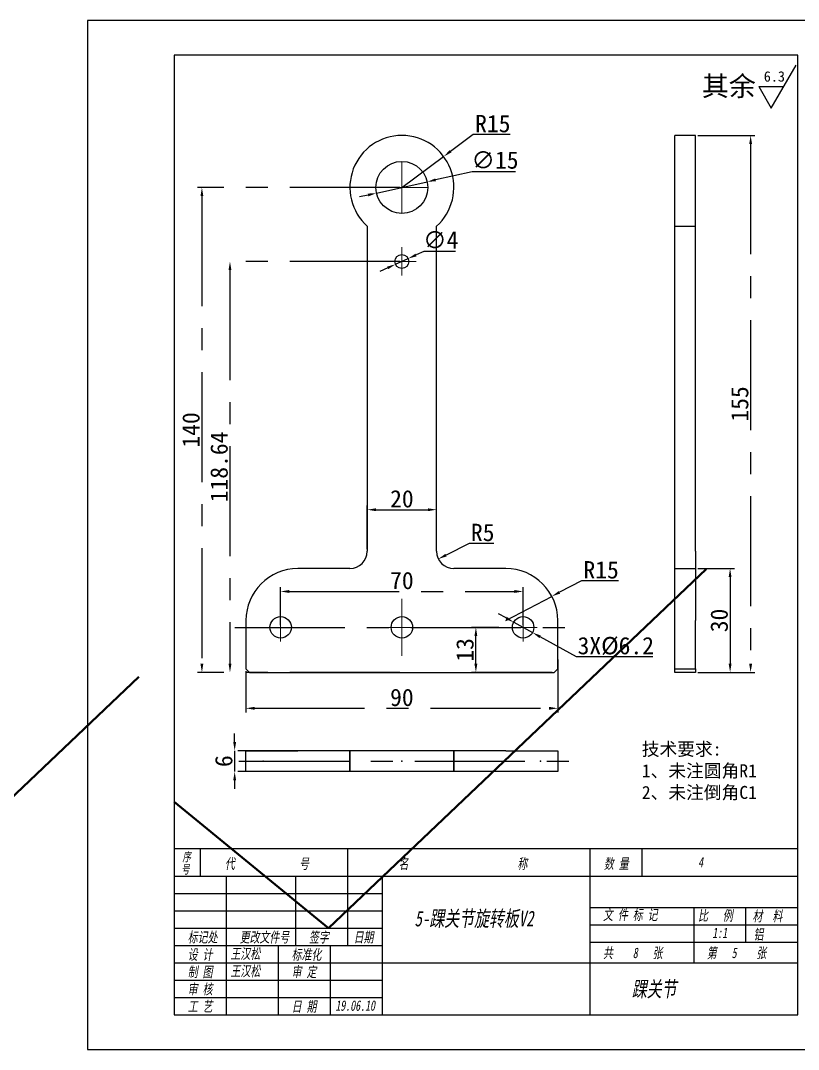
# Model space of a CAD drawing. Header units: millimetres. Extents: x 8840 to 20870, y -7456 to 1741.
# Drawn here: x 11699.7 to 11924.3, y -7441.5 to -7144.5 of the extents above; entities that cross this region are included whole.
import ezdxf

# ---------------------------------------------------------------- set-up
doc = ezdxf.new("R2010")
doc.units = ezdxf.units.MM
doc.linetypes.add('CENTER', pattern=[50.8, 31.75, -6.35, 6.35, -6.35])
doc.layers.get('0').update_dxf_attribs({"lineweight": 25})
for name, color, linetype in [('中心线', 5, 'CENTER'), ('临时线', 6, 'Continuous'), ('尺寸', 4, 'Continuous'), ('尺寸标注', 4, 'Continuous'), ('文字', 7, 'Continuous'), ('细实线', 2, 'Continuous')]:
    doc.layers.add(name, color=color, linetype=linetype)
doc.layers.add('粗实线', color=7, linetype='Continuous', lineweight=25)
doc.styles.get("Standard").update_dxf_attribs({"font": ''})
doc.styles.add('样式 2', font='', dxfattribs={"width": 0.7, "oblique": 10})
doc.styles.get('Standard').set_extended_font_data('SimSun')
doc.styles.get('样式 2').set_extended_font_data('SimSun')
doc.dimstyles.new('ISO-25 1.1', dxfattribs={"dimtxt": 5, "dimasz": 2.5, "dimexe": 1.25, "dimexo": 0.625, "dimtad": 1, "dimtoh": 1, "dimdsep": 46, "dimtxsty": 'Standard', "dimcen": 2.5, "dimclrt": 7, "dimadec": 0, "dimazin": 0, "dimtfac": 1, "dimtmove": 0, "dimatfit": 3, "dimfxl": 1, "dimarcsym": 0})

# ---------------------------------------------------------------- blocks, each defined once
blk = doc.blocks.new('ra')
at = {"layer": '细实线'}
for p, q in [((0, 0), (6, 10.39)), ((-3, 5.2), (0, 0)), ((-3, 5.2), (3, 5.2))]:
    blk.add_line(p, q, dxfattribs=at)
at = {"layer": '文字'}
blk.add_attdef('RA', (-1.78, 6.39), '', height=2.5, dxfattribs=at)
blk = doc.blocks.new('SW_CENTERMARKSYMBOL_0')
at = {"color": 0, "linetype": 'Continuous', "lineweight": 0}
for p, q in [((0, 5), (0, 7.5)), ((0, 0), (0, 5)), ((-5, 0), (-7.5, 0)), ((0, 0), (-5, 0)), ((0, 0), (0, -5)), ((0, 0), (5, 0)), ((5, 0), (7.5, 0)), ((0, -5), (0, -7.5))]:
    blk.add_line(p, q, dxfattribs=at)
blk = doc.blocks.new('SW_CENTERMARKSYMBOL_1')
at = {"color": 0, "linetype": 'Continuous', "lineweight": 0}
for p, q in [((0, 5), (0, 8.2)), ((0, 0), (0, 5)), ((-5, 0), (-8.2, 0)), ((0, 0), (-5, 0)), ((0, 0), (0, -5)), ((0, 0), (5, 0)), ((5, 0), (8.2, 0)), ((0, -5), (0, -8.2))]:
    blk.add_line(p, q, dxfattribs=at)
blk = doc.blocks.new('SW_CENTERMARKSYMBOL_2')
at = {"color": 0, "linetype": 'Continuous', "lineweight": 0}
for p, q in [((0, 2.5), (0, 4.1)), ((-2.5, 0), (-4.1, 0)), ((0, 0), (-2.5, 0)), ((0, 0), (0, 2.5)), ((0, 0), (0, -2.5)), ((0, 0), (2.5, 0)), ((2.5, 0), (4.1, 0)), ((0, -2.5), (0, -4.1))]:
    blk.add_line(p, q, dxfattribs=at)
blk = doc.blocks.new('SW_CENTERMARKSYMBOL_3')
at = {"color": 0, "linetype": 'Continuous', "lineweight": 0}
for p, q in [((0, 2.5), (0, 4.1)), ((-2.5, 0), (-4.1, 0)), ((0, 0), (-2.5, 0)), ((0, 0), (0, 2.5)), ((0, 0), (0, -2.5)), ((0, 0), (2.5, 0)), ((2.5, 0), (4.1, 0)), ((0, -2.5), (0, -4.1))]:
    blk.add_line(p, q, dxfattribs=at)
blk = doc.blocks.new('SW_CENTERMARKSYMBOL_4')
at = {"color": 0, "linetype": 'Continuous', "lineweight": 0}
for p, q in [((0, 2.5), (0, 4.1)), ((-2.5, 0), (-4.1, 0)), ((0, 0), (-2.5, 0)), ((0, 0), (0, 2.5)), ((0, 0), (0, -2.5)), ((0, 0), (2.5, 0)), ((2.5, 0), (4.1, 0)), ((0, -2.5), (0, -4.1))]:
    blk.add_line(p, q, dxfattribs=at)
blk = doc.blocks.new('*D1048')
at = {"layer": 'Defpoints', "color": 0, "linetype": 'CENTER'}
for p in [(11817.12, -7191.03), (11802.48, -7194.31)]:
    blk.add_point(p, dxfattribs=at)
at = {"layer": '尺寸标注', "color": 0, "linetype": 'CENTER', "lineweight": -2}
for p, q in [((11830.13, -7188.12), (11819.55, -7190.49)), ((11842.58, -7188.12), (11830.13, -7188.12)), ((11802.48, -7194.31), (11817.12, -7191.03)), ((11800.04, -7194.86), (11797.6, -7195.4))]:
    blk.add_line(p, q, dxfattribs=at)
at = {"layer": '尺寸标注', "color": 0, "linetype": 'CENTER'}
for points in [[(11819.46, -7190.08), (11819.65, -7190.89), (11817.12, -7191.03)], [(11799.95, -7194.45), (11800.13, -7195.26), (11802.48, -7194.31)]]:
    blk.add_solid(points, dxfattribs=at)
at = {"layer": '尺寸标注', "color": 7, "linetype": 'CENTER', "insert": (11836.67, -7184.8), "char_height": 5, "attachment_point": 5}
blk.add_mtext('∅15', dxfattribs=at)
blk = doc.blocks.new('*D1049')
at = {"layer": 'Defpoints', "color": 0, "linetype": 'CENTER'}
for p in [(11821.85, -7183.74), (11809.8, -7192.67)]:
    blk.add_point(p, dxfattribs=at)
at = {"layer": '尺寸标注', "color": 0, "linetype": 'CENTER', "lineweight": -2}
for p, q in [((11830.39, -7177.4), (11823.85, -7182.25)), ((11841.04, -7177.4), (11830.39, -7177.4)), ((11809.8, -7192.67), (11821.85, -7183.74))]:
    blk.add_line(p, q, dxfattribs=at)
at = {"layer": '尺寸标注', "color": 0, "linetype": 'CENTER'}
blk.add_solid([(11823.61, -7181.91), (11824.1, -7182.58), (11821.85, -7183.74)], dxfattribs=at)
at = {"layer": '尺寸标注', "color": 7, "linetype": 'CENTER', "insert": (11836.04, -7174.28), "char_height": 5, "attachment_point": 5}
blk.add_mtext('R15', dxfattribs=at)
blk = doc.blocks.new('*D1050')
at = {"layer": 'Defpoints', "color": 0, "linetype": 'CENTER'}
for p in [(11853.08, -7310.71), (11839.8, -7317.67)]:
    blk.add_point(p, dxfattribs=at)
at = {"layer": '尺寸标注', "color": 0, "linetype": 'CENTER', "lineweight": -2}
for p, q in [((11861.66, -7306.22), (11855.3, -7309.55)), ((11872.31, -7306.22), (11861.66, -7306.22)), ((11839.8, -7317.67), (11853.08, -7310.71))]:
    blk.add_line(p, q, dxfattribs=at)
at = {"layer": '尺寸标注', "color": 0, "linetype": 'CENTER'}
blk.add_solid([(11855.1, -7309.18), (11855.49, -7309.92), (11853.08, -7310.71)], dxfattribs=at)
at = {"layer": '尺寸标注', "color": 7, "linetype": 'CENTER', "insert": (11867.31, -7303.09), "char_height": 5, "attachment_point": 5}
blk.add_mtext('R15', dxfattribs=at)
blk = doc.blocks.new('*D1051')
at = {"layer": 'Defpoints', "color": 0, "linetype": 'CENTER'}
for p in [(11842.08, -7318.17), (11847.51, -7321.17)]:
    blk.add_point(p, dxfattribs=at)
at = {"layer": '尺寸标注', "color": 0, "linetype": 'CENTER', "lineweight": -2}
for p, q in [((11839.9, -7316.96), (11837.71, -7315.75)), ((11842.08, -7318.17), (11847.51, -7321.17)), ((11860.16, -7328.17), (11849.7, -7322.38)), ((11882.25, -7328.17), (11860.16, -7328.17))]:
    blk.add_line(p, q, dxfattribs=at)
at = {"layer": '尺寸标注', "color": 0, "linetype": 'CENTER'}
for points in [[(11840.1, -7316.6), (11839.69, -7317.33), (11842.08, -7318.17)], [(11849.9, -7322.02), (11849.49, -7322.75), (11847.51, -7321.17)]]:
    blk.add_solid(points, dxfattribs=at)
at = {"layer": '尺寸标注', "color": 7, "linetype": 'CENTER', "insert": (11871.54, -7325.05), "char_height": 5, "attachment_point": 5}
blk.add_mtext('3X%%c6.2', dxfattribs=at)
blk = doc.blocks.new('*D1052')
at = {"layer": 'Defpoints', "color": 0, "linetype": 'CENTER'}
for p in [(11794.8, -7355.28), (11761.53, -7361.28), (11794.8, -7361.28)]:
    blk.add_point(p, dxfattribs=at)
at = {"layer": '尺寸标注', "color": 0, "linetype": 'CENTER', "lineweight": -2}
for p, q in [((11761.53, -7352.78), (11761.53, -7350.28)), ((11794.17, -7355.28), (11760.28, -7355.28)), ((11761.53, -7355.28), (11761.53, -7361.28)), ((11794.17, -7361.28), (11760.28, -7361.28)), ((11761.53, -7363.78), (11761.53, -7366.28))]:
    blk.add_line(p, q, dxfattribs=at)
at = {"layer": '尺寸标注', "color": 0, "linetype": 'CENTER'}
for points in [[(11761.12, -7352.78), (11761.95, -7352.78), (11761.53, -7355.28)], [(11761.12, -7363.78), (11761.95, -7363.78), (11761.53, -7361.28)]]:
    blk.add_solid(points, dxfattribs=at)
at = {"layer": '尺寸标注', "color": 7, "linetype": 'CENTER', "insert": (11758.41, -7358.28), "char_height": 5, "attachment_point": 5, "rotation": 90}
blk.add_mtext('6', dxfattribs=at)
blk = doc.blocks.new('*D1053')
at = {"layer": 'Defpoints', "color": 0, "linetype": 'CENTER'}
for p in [(11854.8, -7328.3), (11764.8, -7331.67), (11854.8, -7343.03)]:
    blk.add_point(p, dxfattribs=at)
at = {"layer": '尺寸标注', "color": 0, "linetype": 'CENTER', "lineweight": -2}
for p, q in [((11854.8, -7328.92), (11854.8, -7344.28)), ((11764.8, -7332.3), (11764.8, -7344.28)), ((11767.3, -7343.03), (11852.3, -7343.03))]:
    blk.add_line(p, q, dxfattribs=at)
at = {"layer": '尺寸标注', "color": 0, "linetype": 'CENTER'}
for points in [[(11767.3, -7342.61), (11767.3, -7343.45), (11764.8, -7343.03)], [(11852.3, -7342.61), (11852.3, -7343.45), (11854.8, -7343.03)]]:
    blk.add_solid(points, dxfattribs=at)
at = {"layer": '尺寸标注', "color": 7, "linetype": 'CENTER', "insert": (11809.8, -7339.91), "char_height": 5, "attachment_point": 5}
blk.add_mtext('90', dxfattribs=at)
blk = doc.blocks.new('*D1054')
at = {"layer": 'Defpoints', "color": 0, "linetype": 'CENTER'}
for p in [(11844.8, -7309.3), (11774.8, -7319.67), (11844.8, -7319.67)]:
    blk.add_point(p, dxfattribs=at)
at = {"layer": '尺寸标注', "color": 0, "linetype": 'CENTER', "lineweight": -2}
for p, q in [((11774.8, -7319.05), (11774.8, -7308.05)), ((11844.8, -7319.05), (11844.8, -7308.05)), ((11777.3, -7309.3), (11842.3, -7309.3))]:
    blk.add_line(p, q, dxfattribs=at)
at = {"layer": '尺寸标注', "color": 0, "linetype": 'CENTER'}
for points in [[(11777.3, -7308.88), (11777.3, -7309.72), (11774.8, -7309.3)], [(11842.3, -7308.88), (11842.3, -7309.72), (11844.8, -7309.3)]]:
    blk.add_solid(points, dxfattribs=at)
at = {"layer": '尺寸标注', "color": 7, "linetype": 'CENTER', "insert": (11809.8, -7306.17), "char_height": 5, "attachment_point": 5}
blk.add_mtext('70', dxfattribs=at)
blk = doc.blocks.new('*D1055')
at = {"layer": 'Defpoints', "color": 0, "linetype": 'CENTER'}
for p in [(11894.58, -7177.67), (11894.58, -7332.67), (11910.46, -7332.67)]:
    blk.add_point(p, dxfattribs=at)
at = {"layer": '尺寸标注', "color": 0, "linetype": 'CENTER', "lineweight": -2}
for p, q in [((11895.21, -7177.67), (11911.71, -7177.67)), ((11910.46, -7180.17), (11910.46, -7330.17)), ((11895.21, -7332.67), (11911.71, -7332.67))]:
    blk.add_line(p, q, dxfattribs=at)
at = {"layer": '尺寸标注', "color": 0, "linetype": 'CENTER'}
for points in [[(11910.05, -7180.17), (11910.88, -7180.17), (11910.46, -7177.67)], [(11910.05, -7330.17), (11910.88, -7330.17), (11910.46, -7332.67)]]:
    blk.add_solid(points, dxfattribs=at)
at = {"layer": '尺寸标注', "color": 7, "linetype": 'CENTER', "insert": (11907.34, -7255.17), "char_height": 5, "attachment_point": 5, "rotation": 90}
blk.add_mtext('155', dxfattribs=at)
blk = doc.blocks.new('*D1056')
at = {"layer": 'Defpoints', "color": 0, "linetype": 'CENTER'}
for p in [(11894.58, -7302.67), (11894.58, -7332.67), (11904.54, -7332.67)]:
    blk.add_point(p, dxfattribs=at)
at = {"layer": '尺寸标注', "color": 0, "linetype": 'CENTER', "lineweight": -2}
for p, q in [((11895.21, -7302.67), (11905.79, -7302.67)), ((11904.54, -7305.17), (11904.54, -7330.17)), ((11895.21, -7332.67), (11905.79, -7332.67))]:
    blk.add_line(p, q, dxfattribs=at)
at = {"layer": '尺寸标注', "color": 0, "linetype": 'CENTER'}
for points in [[(11904.12, -7305.17), (11904.95, -7305.17), (11904.54, -7302.67)], [(11904.12, -7330.17), (11904.95, -7330.17), (11904.54, -7332.67)]]:
    blk.add_solid(points, dxfattribs=at)
at = {"layer": '尺寸标注', "color": 7, "linetype": 'CENTER', "insert": (11901.41, -7317.67), "char_height": 5, "attachment_point": 5, "rotation": 90}
blk.add_mtext('30', dxfattribs=at)
blk = doc.blocks.new('*D1004')
at = {"layer": 'Defpoints', "color": 0, "linetype": 'CENTER'}
for p in [(11809.8, -7192.67), (11752.08, -7332.67), (11809.8, -7332.67)]:
    blk.add_point(p, dxfattribs=at)
at = {"layer": '尺寸标注', "color": 0, "linetype": 'CENTER', "lineweight": -2}
for p, q in [((11809.17, -7192.67), (11750.83, -7192.67)), ((11752.08, -7195.17), (11752.08, -7330.17)), ((11809.17, -7332.67), (11750.83, -7332.67))]:
    blk.add_line(p, q, dxfattribs=at)
at = {"layer": '尺寸标注', "color": 0, "linetype": 'CENTER'}
for points in [[(11751.66, -7195.17), (11752.49, -7195.17), (11752.08, -7192.67)], [(11751.66, -7330.17), (11752.49, -7330.17), (11752.08, -7332.67)]]:
    blk.add_solid(points, dxfattribs=at)
at = {"layer": '尺寸标注', "color": 7, "linetype": 'CENTER', "insert": (11748.95, -7262.67), "char_height": 5, "attachment_point": 5, "rotation": 90}
blk.add_mtext('140', dxfattribs=at)
blk = doc.blocks.new('*D1057')
at = {"layer": 'Defpoints', "color": 0, "linetype": 'CENTER'}
for p in [(11831.16, -7319.67), (11838.39, -7319.67), (11853.8, -7332.67)]:
    blk.add_point(p, dxfattribs=at)
at = {"layer": '尺寸标注', "color": 0, "linetype": 'CENTER', "lineweight": -2}
for p, q in [((11837.77, -7319.67), (11829.91, -7319.67)), ((11831.16, -7330.17), (11831.16, -7322.17)), ((11853.17, -7332.67), (11829.91, -7332.67))]:
    blk.add_line(p, q, dxfattribs=at)
at = {"layer": '尺寸标注', "color": 0, "linetype": 'CENTER'}
for points in [[(11830.74, -7322.17), (11831.57, -7322.17), (11831.16, -7319.67)], [(11830.74, -7330.17), (11831.57, -7330.17), (11831.16, -7332.67)]]:
    blk.add_solid(points, dxfattribs=at)
at = {"layer": '尺寸标注', "color": 7, "linetype": 'CENTER', "insert": (11828.03, -7326.17), "char_height": 5, "attachment_point": 5, "rotation": 90}
blk.add_mtext('13', dxfattribs=at)
blk = doc.blocks.new('*D1058')
at = {"layer": 'Defpoints', "color": 0, "linetype": 'CENTER'}
for p in [(11811.62, -7213.2), (11807.98, -7214.86)]:
    blk.add_point(p, dxfattribs=at)
at = {"layer": '尺寸标注', "color": 0, "linetype": 'CENTER', "lineweight": -2}
for p, q in [((11816.17, -7211.14), (11813.89, -7212.17)), ((11825.25, -7211.14), (11816.17, -7211.14)), ((11807.98, -7214.86), (11811.62, -7213.2)), ((11805.7, -7215.89), (11803.42, -7216.93))]:
    blk.add_line(p, q, dxfattribs=at)
at = {"layer": '尺寸标注', "color": 0, "linetype": 'CENTER'}
for points in [[(11813.72, -7211.79), (11814.07, -7212.55), (11811.62, -7213.2)], [(11805.53, -7215.51), (11805.87, -7216.27), (11807.98, -7214.86)]]:
    blk.add_solid(points, dxfattribs=at)
at = {"layer": '尺寸标注', "color": 7, "linetype": 'CENTER', "insert": (11821.02, -7207.82), "char_height": 5, "attachment_point": 5}
blk.add_mtext('∅4', dxfattribs=at)
blk = doc.blocks.new('*D1006')
at = {"layer": 'Defpoints', "color": 0, "linetype": 'CENTER'}
for p in [(11820.33, -7299.92), (11824.8, -7297.67)]:
    blk.add_point(p, dxfattribs=at)
at = {"layer": '尺寸标注', "color": 0, "linetype": 'CENTER', "lineweight": -2}
for p, q in [((11829.26, -7295.42), (11822.56, -7298.8)), ((11836.35, -7295.42), (11829.26, -7295.42))]:
    blk.add_line(p, q, dxfattribs=at)
at = {"layer": '尺寸标注', "color": 0, "linetype": 'CENTER'}
blk.add_solid([(11822.38, -7298.42), (11822.75, -7299.17), (11820.33, -7299.92)], dxfattribs=at)
at = {"layer": '尺寸标注', "color": 7, "linetype": 'CENTER', "insert": (11833.13, -7292.3), "char_height": 5, "attachment_point": 5}
blk.add_mtext('R5', dxfattribs=at)
blk = doc.blocks.new('*D1080')
at = {"layer": 'Defpoints', "color": 0, "linetype": 'CENTER'}
for p in [(11819.8, -7285.7), (11799.8, -7297.67), (11819.8, -7297.67)]:
    blk.add_point(p, dxfattribs=at)
at = {"layer": '尺寸标注', "color": 0, "linetype": 'CENTER', "lineweight": -2}
for p, q in [((11799.8, -7297.05), (11799.8, -7284.45)), ((11819.8, -7297.05), (11819.8, -7284.45)), ((11802.3, -7285.7), (11817.3, -7285.7))]:
    blk.add_line(p, q, dxfattribs=at)
at = {"layer": '尺寸标注', "color": 0, "linetype": 'CENTER'}
for points in [[(11802.3, -7285.29), (11802.3, -7286.12), (11799.8, -7285.7)], [(11817.3, -7285.29), (11817.3, -7286.12), (11819.8, -7285.7)]]:
    blk.add_solid(points, dxfattribs=at)
at = {"layer": '尺寸标注', "color": 7, "linetype": 'CENTER', "insert": (11809.8, -7282.58), "char_height": 5, "attachment_point": 5}
blk.add_mtext('20', dxfattribs=at)
blk = doc.blocks.new('*D1148')
at = {"layer": 'Defpoints', "color": 0, "linetype": 'CENTER'}
for p in [(11809.8, -7214.03), (11760.18, -7332.67), (11809.8, -7332.67)]:
    blk.add_point(p, dxfattribs=at)
at = {"layer": '尺寸标注', "color": 0, "linetype": 'CENTER', "lineweight": -2}
for p, q in [((11809.17, -7214.03), (11758.93, -7214.03)), ((11760.18, -7216.53), (11760.18, -7330.17)), ((11809.17, -7332.67), (11758.93, -7332.67))]:
    blk.add_line(p, q, dxfattribs=at)
at = {"layer": '尺寸标注', "color": 0, "linetype": 'CENTER'}
for points in [[(11759.77, -7216.53), (11760.6, -7216.53), (11760.18, -7214.03)], [(11759.77, -7330.17), (11760.6, -7330.17), (11760.18, -7332.67)]]:
    blk.add_solid(points, dxfattribs=at)
at = {"layer": '尺寸标注', "color": 7, "linetype": 'CENTER', "insert": (11757.06, -7273.35), "char_height": 5, "attachment_point": 5, "rotation": 90}
blk.add_mtext('118.64', dxfattribs=at)
blk = doc.blocks.new('CHECK_DWG')
at = {"layer": '粗实线', "color": 1, "linetype": 'ByBlock', "lineweight": 50}
blk.add_line((0, 0), (109.02, 103.6), dxfattribs=at)
at = {"layer": '粗实线', "color": 1, "linetype": 'ByBlock', "lineweight": 50, "ltscale": 2}
blk.add_line((-44.59, 36.45), (0, 0), dxfattribs=at)

msp = doc.modelspace()

# ---------------------------------------------------------------- linework, layer by layer
for p, q in [((11924.063, -7154.5), (11744.063, -7154.5)), ((11744.063, -7154.5), (11744.063, -7431.5)), ((11924.063, -7431.5), (11924.063, -7154.5)), ((11744.063, -7383.5), (11924.063, -7383.5)), ((11751.563, -7383.5), (11751.563, -7391.5)), ((11794.063, -7383.5), (11794.063, -7391.5)), ((11864.063, -7383.5), (11864.063, -7431.5)), ((11879.063, -7383.5), (11879.063, -7391.5)), ((11744.063, -7391.5), (11924.063, -7391.5)), ((11804.063, -7391.5), (11804.063, -7431.5)), ((11864.063, -7400.5), (11924.063, -7400.5)), ((11744.063, -7406.5), (11804.063, -7406.5)), ((11804.063, -7416.5), (11924.063, -7416.5)), ((11744.063, -7431.5), (11924.063, -7431.5))]:
    msp.add_line(p, q)
msp.add_lwpolyline([(11719.063, -7441.5), (11929.063, -7441.5), (11929.063, -7144.5), (11719.063, -7144.5)], close=True)
at = {"layer": '中心线'}
for p, q in [((11761.539, -7319.672), (11858.403, -7319.672)), ((11762.743, -7358.281), (11857.954, -7358.281))]:
    msp.add_line(p, q, dxfattribs=at)
at = {"layer": '临时线'}
for p, q in [((11759.063, -7391.5), (11759.063, -7431.5)), ((11779.063, -7391.5), (11779.063, -7411.5)), ((11794.063, -7391.5), (11794.063, -7411.5)), ((11744.063, -7396.5), (11804.063, -7396.5)), ((11894.024, -7400.5), (11894.024, -7416.5)), ((11909.024, -7400.5), (11909.024, -7410.5)), ((11744.063, -7401.5), (11804.063, -7401.5)), ((11864.063, -7405.5), (11924.063, -7405.5)), ((11744.063, -7411.5), (11804.063, -7411.5)), ((11774.063, -7411.5), (11774.063, -7431.5)), ((11789.063, -7411.5), (11789.063, -7431.5)), ((11864.063, -7410.5), (11924.063, -7410.5)), ((11744.063, -7416.5), (11804.063, -7416.5)), ((11744.063, -7421.5), (11804.063, -7421.5)), ((11744.063, -7426.5), (11804.063, -7426.5))]:
    msp.add_line(p, q, dxfattribs=at)
at = {"layer": '粗实线'}
for p, q in [((11894.581, -7177.672), (11888.581, -7177.672)), ((11888.581, -7203.852), (11888.581, -7177.672)), ((11894.581, -7203.852), (11894.581, -7177.672)), ((11799.796, -7203.852), (11799.796, -7297.672)), ((11819.796, -7297.672), (11819.796, -7203.852)), ((11888.581, -7203.852), (11894.581, -7203.852)), ((11888.581, -7297.672), (11888.581, -7203.852)), ((11894.581, -7297.672), (11894.581, -7203.852)), ((11888.581, -7302.672), (11888.581, -7297.672)), ((11894.581, -7297.672), (11894.581, -7302.672)), ((11794.796, -7302.672), (11779.796, -7302.672)), ((11839.796, -7302.672), (11824.796, -7302.672)), ((11888.581, -7302.672), (11894.581, -7302.672)), ((11888.581, -7317.672), (11888.581, -7302.672)), ((11894.581, -7302.672), (11894.581, -7317.672)), ((11764.796, -7317.672), (11764.796, -7331.672)), ((11854.796, -7331.672), (11854.796, -7317.672)), ((11888.581, -7331.672), (11888.581, -7317.672)), ((11894.581, -7331.672), (11894.581, -7317.672)), ((11764.796, -7331.672), (11765.796, -7332.672)), ((11765.796, -7332.672), (11853.796, -7332.672)), ((11853.796, -7332.672), (11854.796, -7331.672)), ((11888.581, -7331.672), (11894.581, -7331.672)), ((11888.581, -7332.672), (11888.581, -7331.672)), ((11894.581, -7332.672), (11888.581, -7332.672)), ((11894.581, -7331.672), (11894.581, -7332.672)), ((11764.796, -7361.281), (11764.796, -7355.281)), ((11764.796, -7355.281), (11779.796, -7355.281)), ((11794.796, -7355.281), (11779.796, -7355.281)), ((11794.796, -7355.281), (11794.796, -7361.281)), ((11824.796, -7355.281), (11794.796, -7355.281)), ((11794.796, -7361.281), (11794.796, -7355.281)), ((11824.796, -7361.281), (11824.796, -7355.281)), ((11824.796, -7355.281), (11824.796, -7361.281)), ((11839.796, -7355.281), (11824.796, -7355.281)), ((11839.796, -7355.281), (11854.796, -7355.281)), ((11854.796, -7355.281), (11854.796, -7361.281)), ((11779.796, -7361.281), (11764.796, -7361.281)), ((11794.796, -7361.281), (11779.796, -7361.281)), ((11824.796, -7361.281), (11794.796, -7361.281)), ((11839.796, -7361.281), (11824.796, -7361.281)), ((11854.796, -7361.281), (11839.796, -7361.281))]:
    msp.add_line(p, q, dxfattribs=at)
for centre, radius in [((11809.796, -7192.672), 7.5), ((11809.796, -7214.032), 2), ((11774.796, -7319.672), 3.1), ((11809.796, -7319.672), 3.1), ((11844.796, -7319.672), 3.1)]:
    msp.add_circle(centre, radius, dxfattribs=at)
for centre, radius, start, end in [((11809.796, -7192.672), 15, 311.81031, 228.18969), ((11794.796, -7297.672), 5, 270, 0), ((11824.796, -7297.672), 5, 180, 270), ((11779.796, -7317.672), 15, 90, 180), ((11839.796, -7317.672), 15, 0, 90)]:
    msp.add_arc(centre, radius, start, end, dxfattribs=at)
for p in [(11774.796, -7319.672), (11809.796, -7319.672), (11844.796, -7319.672), (11769.796, -7358.281), (11809.796, -7358.281), (11849.796, -7358.281)]:
    msp.add_point(p, dxfattribs=at)

# ---------------------------------------------------------------- block references
at = {"layer": '中心线'}
for name, p in [('SW_CENTERMARKSYMBOL_0', (11809.796, -7192.672)), ('SW_CENTERMARKSYMBOL_4', (11809.796, -7214.032)), ('SW_CENTERMARKSYMBOL_1', (11809.796, -7319.672)), ('SW_CENTERMARKSYMBOL_3', (11774.796, -7319.672)), ('SW_CENTERMARKSYMBOL_2', (11844.796, -7319.672))]:
    msp.add_blockref(name, p, dxfattribs=at)
at = {"layer": '尺寸', "xscale": 1.19999999999709, "yscale": 1.199999999999818, "zscale": 1.2}
msp.add_blockref('ra', (11916.395, -7169.793), dxfattribs=at).add_auto_attribs({'RA': '6.3'})
at = {"layer": '尺寸标注', "lineweight": 100}
for p in [(11788.654, -7406.5), (11624.837, -7437.578)]:
    msp.add_blockref('CHECK_DWG', p, dxfattribs=at)

# ---------------------------------------------------------------- texts
at = {"style": '样式 2', "oblique": 10, "width": 0.7}
for s, height, p in [('序', 2.5, (11746.47, -7387.199)), ('代             号', 3, (11758.73, -7389.372)), ('名                      称', 3, (11808.861, -7389.372)), ('数 量', 3, (11868.117, -7389.372)), ('4', 3, (11895.332, -7388.943)), ('号', 2.5, (11746.125, -7390.753)), ('5-踝关节旋转板V2', 4.5, (11813.462, -7405.966)), ('文 件 标 记', 3, (11867.87, -7404.13)), ('比   例', 3, (11895.294, -7404.348)), ('材  料', 3, (11911.03, -7404.507)), ('标记处', 3, (11747.999, -7410.607)), ('更改文件号', 3, (11762.999, -7410.607)), ('签字', 3, (11782.999, -7410.607)), ('1:1', 3, (11899.402, -7409.348)), ('铝', 3, (11911.307, -7409.791)), ('日期', 3, (11795.888, -7410.607)), ('设 计', 3, (11747.999, -7415.607)), ('王汉松', 3, (11760.332, -7415.348)), ('标准化', 3, (11777.999, -7415.607)), ('共    8   张', 3, (11867.87, -7415.13)), ('第   5    张', 3, (11897.831, -7415.13)), ('制 图', 3, (11747.999, -7420.607)), ('王汉松', 3, (11760.332, -7420.348)), ('审 定', 3, (11777.999, -7420.607)), ('踝关节', 4.5, (11876.192, -7426.311)), ('审 核', 3, (11747.999, -7425.607)), ('工 艺', 3, (11747.999, -7430.607)), ('日 期', 3, (11777.999, -7430.607)), ('19.06.10', 3, (11790.607, -7430.346))]:
    msp.add_text(s, height=height, dxfattribs=at).set_placement(p)
at = {"layer": '文字'}
msp.add_text('其余', height=5.7, dxfattribs=at).set_placement((11896.409, -7166.277))
at = {"layer": '文字', "ltscale": 0.1, "insert": (11879.056, -7352.934), "char_height": 3.75, "width": 54.13968, "attachment_point": 1}
msp.add_mtext('{\\fSimSun|b0|i0|c134|p2;技术要求:\\P1、未注圆角R1\\P2、未注倒角C1}', dxfattribs=at)

# ---------------------------------------------------------------- dimensions: what is measured, and where the dimension line sits
at = {"layer": '尺寸标注', "linetype": 'CENTER'}
for center, mpoint, picture, middle in [((11809.796, -7192.672), (11821.846, -7183.738), '*D1049', (11836.043, -7177.403)), ((11824.796, -7297.672), (11820.33, -7299.919), '*D1006', (11833.128, -7295.425)), ((11839.796, -7317.672), (11853.083, -7310.711), '*D1050', (11867.315, -7306.217))]:
    dim = msp.add_radius_dim(center=center, mpoint=mpoint, dimstyle='ISO-25 1.1', dxfattribs=at)
    dim.commit()
    dim.dimension.update_dxf_attribs({"geometry": picture, "text_midpoint": middle, "dimtype": 164})
for base, p1, p2, picture, middle in [((11910.464, -7332.672), (11894.581, -7177.672), (11894.581, -7332.672), '*D1055', (11907.339, -7255.172)), ((11760.182, -7332.672), (11809.796, -7214.032), (11809.796, -7332.672), '*D1148', (11757.057, -7273.352)), ((11831.157, -7319.672), (11853.796, -7332.672), (11838.392, -7319.672), '*D1057', (11828.032, -7326.172)), ((11761.533, -7361.281), (11794.796, -7355.281), (11794.796, -7361.281), '*D1052', (11758.408, -7358.281))]:
    dim = msp.add_linear_dim(base=base, p1=p1, p2=p2, angle=90, dimstyle='ISO-25 1.1', dxfattribs=at)
    dim.commit()
    dim.dimension.update_dxf_attribs({"geometry": picture, "text_midpoint": middle})
dim = msp.add_diameter_dim_2p(p1=(11802.478, -7194.311), p2=(11817.115, -7191.033), dimstyle='ISO-25 1.1', dxfattribs=at)
dim.commit()
dim.dimension.update_dxf_attribs({"geometry": '*D1048', "text_midpoint": (11830.134, -7188.117), "dimtype": 163})
for base, p1, p2, picture, middle in [((11752.078, -7332.672), (11809.796, -7192.672), (11809.796, -7332.672), '*D1004', (11752.078, -7262.672)), ((11904.537, -7332.672), (11894.581, -7302.672), (11894.581, -7332.672), '*D1056', (11904.537, -7317.672))]:
    dim = msp.add_linear_dim(base=base, p1=p1, p2=p2, angle=90, dimstyle='ISO-25 1.1', dxfattribs=at)
    dim.commit()
    dim.dimension.update_dxf_attribs({"geometry": picture, "text_midpoint": middle, "dimtype": 160})
dim = msp.add_diameter_dim_2p(p1=(11807.976, -7214.859), p2=(11811.617, -7213.204), dimstyle='ISO-25 1.1', dxfattribs=at)
dim.commit()
dim.dimension.update_dxf_attribs({"geometry": '*D1058', "text_midpoint": (11821.022, -7207.818)})
for base, p1, p2, picture, middle in [((11819.796, -7285.702), (11799.796, -7297.672), (11819.796, -7297.672), '*D1080', (11809.796, -7282.577)), ((11844.796, -7309.299), (11774.796, -7319.672), (11844.796, -7319.672), '*D1054', (11809.796, -7306.174)), ((11854.796, -7343.031), (11764.796, -7331.672), (11854.796, -7328.296), '*D1053', (11809.796, -7339.906))]:
    dim = msp.add_linear_dim(base=base, p1=p1, p2=p2, dimstyle='ISO-25 1.1', dxfattribs=at)
    dim.commit()
    dim.dimension.update_dxf_attribs({"geometry": picture, "text_midpoint": middle})
dim = msp.add_diameter_dim_2p(p1=(11842.084, -7318.171), p2=(11847.509, -7321.173), text='3X%%c6.2', dimstyle='ISO-25 1.1', dxfattribs=at)
dim.commit()
dim.dimension.update_dxf_attribs({"geometry": '*D1051', "text_midpoint": (11871.542, -7328.172), "dimtype": 163})

doc.saveas('drawing.dxf')
